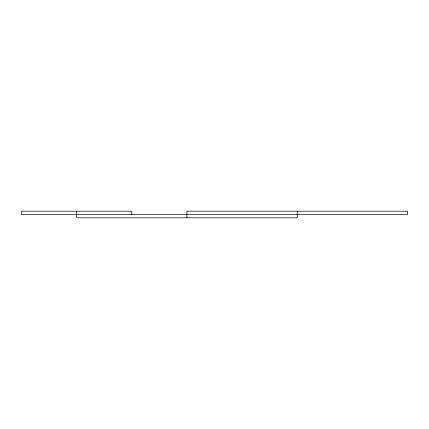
<?xml version="1.0" encoding="UTF-8"?>
<svg xmlns="http://www.w3.org/2000/svg" width="429" height="429" viewBox="0 0 429 429"><rect width="100%" height="100%" fill="white"/><g stroke="black" fill="none" stroke-linecap="round" stroke-linejoin="round"><path stroke-width="0.64" d="M297.238 211.191L297.238 217.809L76.609 217.809L76.609 211.191M186.921 217.809L186.921 211.191L407.55 211.191L407.55 214.5L21.45 214.5L21.45 211.191L131.762 211.191L131.762 214.5"/></g></svg>
